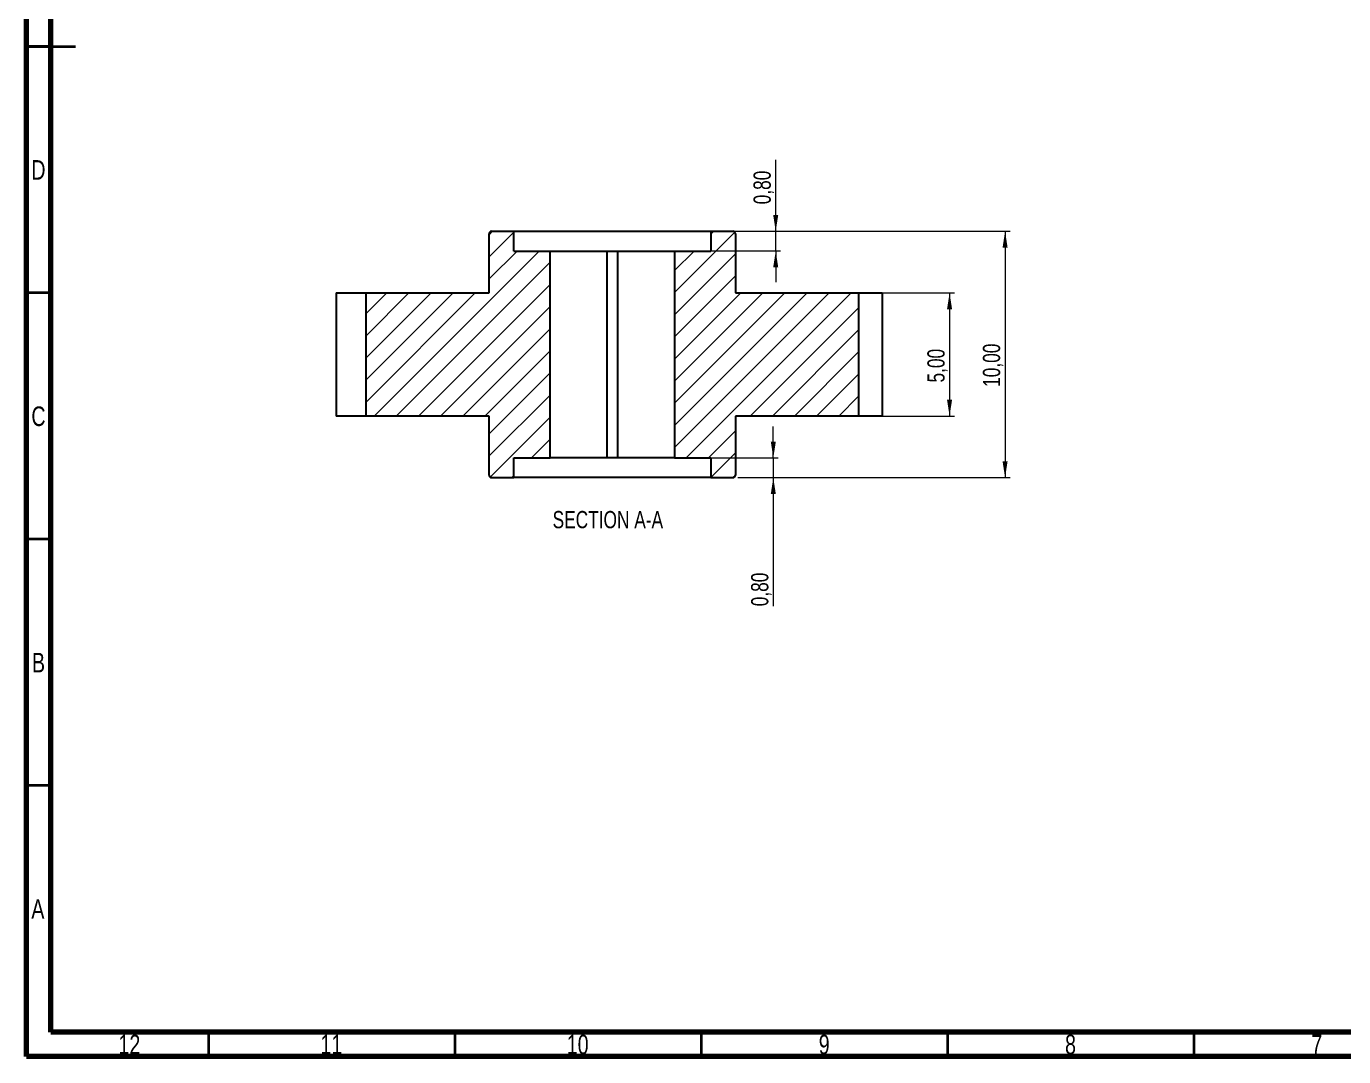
# Model space of a CAD drawing. Header units: millimetres. Extents: x 15 to 589, y 5 to 415.
# Drawn here: x 15 to 282.4, y 5 to 214.1 of the extents above; entities that cross this region are included whole.
import ezdxf

# ---------------------------------------------------------------- set-up
doc = ezdxf.new("R2010")
doc.units = ezdxf.units.MM
doc.styles.add('SLDTEXTSTYLE0', font='TXT', dxfattribs={"width": 0.75})
doc.dimstyles.new('SLDDIMSTYLE0', dxfattribs={"dimtxt": 3.5, "dimasz": 3.302, "dimexe": 0, "dimexo": 0.0625, "dimgap": 0.875, "dimtad": 1, "dimlfac": 0.2, "dimrnd": 1e-09, "dimzin": 12, "dimdsep": 46, "dimtxsty": 'SLDTEXTSTYLE0', "dimsah": 1, "dimcen": 0.09, "dimadec": 0, "dimazin": 3, "dimtfac": 1, "dimtofl": 0, "dimtmove": 0, "dimatfit": 3, "dimfxl": 0, "dimfrac": 2, "dimtolj": 1, "dimtzin": 12, "dimarcsym": 0})
doc.dimstyles.new('SLDDIMSTYLE3', dxfattribs={"dimtxt": 3.5, "dimasz": 3.302, "dimexe": 0, "dimexo": 0.0625, "dimgap": 0.875, "dimtad": 1, "dimlfac": 0.2, "dimrnd": 1e-09, "dimdsep": 46, "dimtxsty": 'SLDTEXTSTYLE0', "dimsah": 1, "dimcen": 0.09, "dimadec": 0, "dimazin": 2, "dimtfac": 1, "dimtmove": 0, "dimatfit": 0, "dimfxl": 0, "dimfrac": 2, "dimtolj": 1, "dimtzin": 12, "dimarcsym": 0})

# ---------------------------------------------------------------- blocks, each defined once
blk = doc.blocks.new('_D_9')
at = {"color": 7, "linetype": 'Continuous', "lineweight": 0}
for p, q in [((173.59, 160.01), (203.41, 160.01)), ((202.41, 160.01), (202.41, 135.01)), ((172.09, 135.01), (203.41, 135.01))]:
    blk.add_line(p, q, dxfattribs=at)
at = {"color": 7, "linetype": 'Continuous', "lineweight": 18}
for points in [[(202.41, 160.01), (201.9, 156.7), (202.92, 156.7)], [(202.41, 135.01), (202.92, 138.31), (201.9, 138.31)]]:
    blk.add_solid(points, dxfattribs=at)
at = {"color": 7, "linetype": 'Continuous', "lineweight": 18, "insert": (197.9, 141.82), "char_height": 3.5, "attachment_point": 1, "rotation": 90, "style": 'SLDTEXTSTYLE0'}
blk.add_mtext('5,00', dxfattribs=at)
blk = doc.blocks.new('_D_10')
at = {"color": 7, "linetype": 'Continuous', "lineweight": 0}
for p, q in [((167.12, 172.51), (167.12, 187.03)), ((159.44, 172.51), (168.12, 172.51)), ((167.12, 168.51), (167.12, 172.51)), ((147.14, 168.51), (168.12, 168.51)), ((167.12, 168.51), (167.12, 162.16))]:
    blk.add_line(p, q, dxfattribs=at)
at = {"color": 7, "linetype": 'Continuous', "lineweight": 18}
for points in [[(167.12, 172.51), (167.63, 175.81), (166.61, 175.81)], [(167.12, 168.51), (166.61, 165.2), (167.63, 165.2)]]:
    blk.add_solid(points, dxfattribs=at)
at = {"color": 7, "linetype": 'Continuous', "lineweight": 18, "insert": (162.61, 177.98), "char_height": 3.5, "attachment_point": 1, "rotation": 90, "style": 'SLDTEXTSTYLE0'}
blk.add_mtext('0,80', dxfattribs=at)
blk = doc.blocks.new('_D_11')
at = {"color": 7, "linetype": 'Continuous', "lineweight": 0}
for p, q in [((114.94, 172.51), (214.68, 172.51)), ((213.68, 172.51), (213.68, 122.51)), ((159.44, 122.51), (214.68, 122.51))]:
    blk.add_line(p, q, dxfattribs=at)
at = {"color": 7, "linetype": 'Continuous', "lineweight": 18}
for points in [[(213.68, 172.51), (213.17, 169.2), (214.19, 169.2)], [(213.68, 122.51), (214.19, 125.81), (213.17, 125.81)]]:
    blk.add_solid(points, dxfattribs=at)
at = {"color": 7, "linetype": 'Continuous', "lineweight": 18, "insert": (209.17, 140.93), "char_height": 3.5, "attachment_point": 1, "rotation": 90, "style": 'SLDTEXTSTYLE0'}
blk.add_mtext('10,00', dxfattribs=at)
blk = doc.blocks.new('_D_12')
at = {"color": 7, "linetype": 'Continuous', "lineweight": 0}
for p, q in [((166.63, 126.51), (166.63, 132.86)), ((147.14, 126.51), (167.63, 126.51)), ((166.63, 126.51), (166.63, 122.51)), ((159.44, 122.51), (167.63, 122.51)), ((166.63, 122.51), (166.63, 96.4))]:
    blk.add_line(p, q, dxfattribs=at)
at = {"color": 7, "linetype": 'Continuous', "lineweight": 18}
for points in [[(166.63, 126.51), (167.14, 129.81), (166.12, 129.81)], [(166.63, 122.51), (166.12, 119.2), (167.14, 119.2)]]:
    blk.add_solid(points, dxfattribs=at)
at = {"color": 7, "linetype": 'Continuous', "lineweight": 18, "insert": (162.12, 96.4), "char_height": 3.5, "attachment_point": 1, "rotation": 90, "style": 'SLDTEXTSTYLE0'}
blk.add_mtext('0,80', dxfattribs=at)

msp = doc.modelspace()

# ---------------------------------------------------------------- hatches: boundary and pattern name
at = {"linetype": 'Continuous', "lineweight": 18}
h = msp.add_hatch(dxfattribs=at)
h.set_pattern_fill('ANSI31', style=0)
edge = h.paths.add_edge_path(flags=0)
edge.add_line((108.944, 160.006), (83.955, 160.006))
edge.add_line((83.955, 160.006), (83.955, 135.006))
edge.add_line((83.955, 135.006), (108.944, 135.006))
edge.add_line((108.944, 135.006), (108.944, 123.006))
edge.add_arc((109.444, 123.006), 0.5, 180, 270)
edge.add_line((109.444, 122.506), (113.944, 122.506))
edge.add_line((113.944, 122.506), (113.944, 126.506))
edge.add_line((113.944, 126.506), (121.307, 126.506))
edge.add_line((121.307, 126.506), (121.307, 168.506))
edge.add_line((121.307, 168.506), (113.944, 168.506))
edge.add_line((113.944, 168.506), (113.944, 172.506))
edge.add_line((113.944, 172.506), (109.444, 172.506))
edge.add_arc((109.444, 172.006), 0.5, 90, 180)
edge.add_line((108.944, 172.006), (108.944, 160.006))
h = msp.add_hatch(dxfattribs=at)
h.set_pattern_fill('ANSI31', style=0)
edge = h.paths.add_edge_path(flags=0)
edge.add_line((183.932, 160.006), (158.944, 160.006))
edge.add_line((158.944, 160.006), (158.944, 172.006))
edge.add_arc((158.444, 172.006), 0.5, 0, 90)
edge.add_line((158.444, 172.506), (153.944, 172.506))
edge.add_line((153.944, 172.506), (153.944, 168.506))
edge.add_line((153.944, 168.506), (146.581, 168.506))
edge.add_line((146.581, 168.506), (146.581, 126.506))
edge.add_line((146.581, 126.506), (153.944, 126.506))
edge.add_line((153.944, 126.506), (153.944, 122.506))
edge.add_line((153.944, 122.506), (158.444, 122.506))
edge.add_arc((158.444, 123.006), 0.5, 270, 360)
edge.add_line((158.944, 123.006), (158.944, 135.006))
edge.add_line((158.944, 135.006), (183.932, 135.006))
edge.add_line((183.932, 135.006), (183.932, 160.006))

# ---------------------------------------------------------------- linework, layer by layer
at = {"color": 7, "linetype": 'Continuous', "lineweight": 70}
for p, q in [((15, 5), (15, 415)), ((20, 10), (20, 410)), ((584, 10), (20, 10)), ((589, 5), (15, 5))]:
    msp.add_line(p, q, dxfattribs=at)
at = {"color": 7, "linetype": 'Continuous', "lineweight": 35}
for p, q in [((15, 210), (25, 210)), ((20, 210), (15, 210)), ((20, 160), (15, 160)), ((20, 110), (15, 110)), ((20, 60), (15, 60)), ((52, 10), (52, 5)), ((102, 10), (102, 5)), ((152, 10), (152, 5)), ((202, 10), (202, 5)), ((252, 10), (252, 5))]:
    msp.add_line(p, q, dxfattribs=at)
at = {"color": 7, "linetype": 'Continuous', "lineweight": 25}
for p, q in [((108.944, 160.006), (108.944, 172.006)), ((109.444, 172.506), (113.944, 172.506)), ((113.944, 168.506), (113.944, 172.506)), ((113.944, 172.506), (153.944, 172.506)), ((153.944, 172.506), (153.944, 168.506)), ((153.944, 172.506), (158.444, 172.506)), ((158.944, 172.006), (158.944, 160.006)), ((113.944, 168.506), (121.307, 168.506)), ((121.307, 126.506), (121.307, 168.506)), ((121.307, 168.506), (121.746, 168.506)), ((121.746, 168.506), (132.883, 168.506)), ((132.883, 126.506), (132.883, 168.506)), ((132.883, 168.506), (135.004, 168.506)), ((135.004, 168.506), (135.004, 126.506)), ((135.004, 168.506), (146.141, 168.506)), ((146.141, 168.506), (146.581, 168.506)), ((146.581, 168.506), (146.581, 126.506)), ((146.581, 168.506), (153.944, 168.506)), ((77.919, 160.006), (77.919, 135.006)), ((77.919, 160.006), (78.509, 160.006)), ((78.509, 160.006), (79.3, 160.006)), ((79.3, 160.006), (80.098, 160.006)), ((80.098, 160.006), (80.9, 160.006)), ((80.9, 160.006), (81.707, 160.006)), ((81.707, 160.006), (82.518, 160.006)), ((82.518, 160.006), (83.332, 160.006)), ((83.332, 160.006), (83.955, 160.006)), ((83.955, 135.006), (83.955, 160.006)), ((83.955, 160.006), (108.944, 160.006)), ((158.944, 160.006), (183.932, 160.006)), ((183.932, 160.006), (183.932, 135.006)), ((183.932, 160.006), (184.644, 160.006)), ((184.644, 160.006), (185.384, 160.006)), ((185.384, 160.006), (186.113, 160.006)), ((186.113, 160.006), (186.833, 160.006)), ((186.833, 160.006), (187.541, 160.006)), ((187.541, 160.006), (188.239, 160.006)), ((188.239, 160.006), (188.754, 160.006)), ((188.754, 160.006), (188.754, 135.006)), ((78.509, 135.006), (77.919, 135.006)), ((79.3, 135.006), (78.509, 135.006)), ((80.098, 135.006), (79.3, 135.006)), ((80.9, 135.006), (80.098, 135.006)), ((81.707, 135.006), (80.9, 135.006)), ((82.518, 135.006), (81.707, 135.006)), ((83.332, 135.006), (82.518, 135.006)), ((83.955, 135.006), (83.332, 135.006)), ((108.944, 135.006), (83.955, 135.006)), ((108.944, 123.006), (108.944, 135.006)), ((183.932, 135.006), (158.944, 135.006)), ((158.944, 135.006), (158.944, 123.006)), ((184.644, 135.006), (183.932, 135.006)), ((185.384, 135.006), (184.644, 135.006)), ((186.113, 135.006), (185.384, 135.006)), ((186.833, 135.006), (186.113, 135.006)), ((187.541, 135.006), (186.833, 135.006)), ((188.239, 135.006), (187.541, 135.006)), ((188.754, 135.006), (188.239, 135.006)), ((113.944, 126.506), (121.307, 126.506)), ((113.944, 122.506), (113.944, 126.506)), ((121.746, 126.506), (121.307, 126.506)), ((132.883, 126.506), (121.746, 126.506)), ((135.004, 126.506), (132.883, 126.506)), ((146.141, 126.506), (135.004, 126.506)), ((146.581, 126.506), (146.141, 126.506)), ((146.581, 126.506), (153.944, 126.506)), ((153.944, 126.506), (153.944, 122.506)), ((109.444, 122.506), (113.944, 122.506)), ((153.944, 122.506), (113.944, 122.506)), ((153.944, 122.506), (158.444, 122.506))]:
    msp.add_line(p, q, dxfattribs=at)
for centre, start, end in [((109.444, 172.006), 90, 180), ((158.444, 172.006), 0, 90), ((109.444, 123.006), 180, 270), ((158.444, 123.006), 270, 0)]:
    msp.add_arc(centre, 0.5, start, end, dxfattribs=at)

# ---------------------------------------------------------------- texts
at = {"color": 7, "linetype": 'Continuous', "lineweight": 0, "attachment_point": 2, "style": 'SLDTEXTSTYLE0'}
for s, insert, char_height in [('D', (17.453, 186.952), 3.969), ('C', (17.459, 136.952), 3.969), ('SECTION A-A', (133.044, 115.742), 3.5), ('B', (17.471, 86.952), 3.969), ('A', (17.34, 36.952), 3.969), ('12', (35.92, 9.452), 3.9687), ('11', (76.92, 9.452), 3.9687), ('10', (126.92, 9.452), 3.9687), ('9', (176.96, 9.452), 3.969), ('8', (226.96, 9.452), 3.969), ('7', (276.96, 9.452), 3.969)]:
    msp.add_mtext(s, dxfattribs=dict(at, insert=insert, char_height=char_height))

# ---------------------------------------------------------------- dimensions: what is measured, and where the dimension line sits
at = {"color": 7, "linetype": 'Continuous', "lineweight": 18}
for base, p1, p2, dimstyle, picture, middle in [((167.122, 172.506), (146.141, 168.506), (158.444, 172.506), 'SLDDIMSTYLE3', '_D_10', (167.122, 182.506)), ((213.68, 122.506), (113.944, 172.506), (158.444, 122.506), 'SLDDIMSTYLE0', '_D_11', (213.68, 146.754)), ((202.41, 135.006), (172.587, 160.006), (171.087, 135.006), 'SLDDIMSTYLE0', '_D_9', (202.41, 146.35)), ((166.632, 122.506), (146.141, 126.506), (158.444, 122.506), 'SLDDIMSTYLE3', '_D_12', (166.632, 100.931))]:
    dim = msp.add_linear_dim(base=base, p1=p1, p2=p2, angle=90, dimstyle=dimstyle, dxfattribs=at)
    dim.commit()
    dim.dimension.update_dxf_attribs({"geometry": picture, "text_midpoint": middle, "dimtype": 160})

doc.saveas('drawing.dxf')
